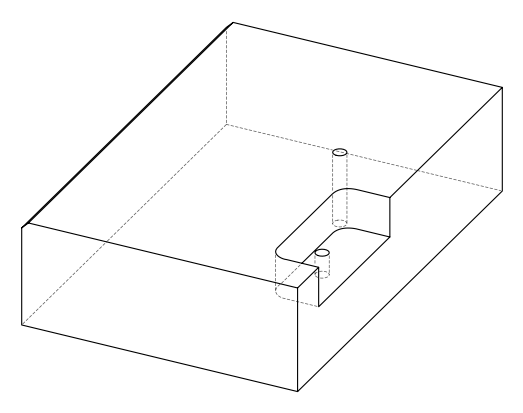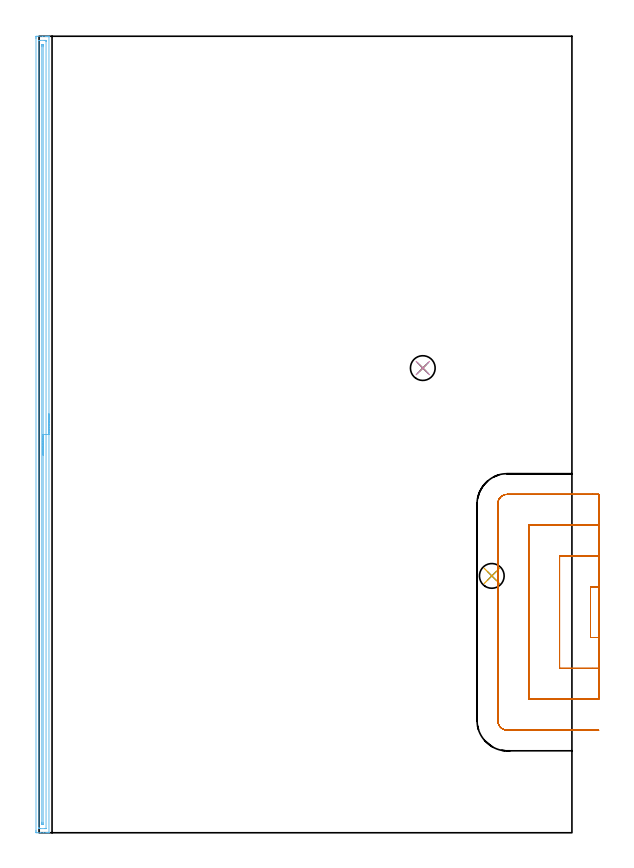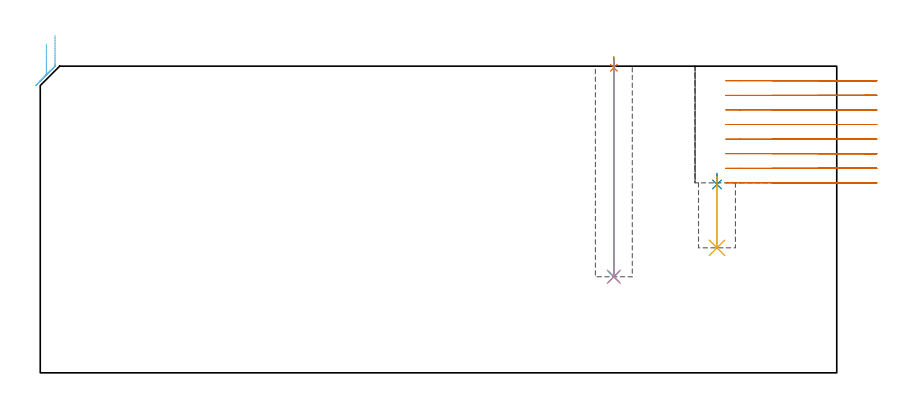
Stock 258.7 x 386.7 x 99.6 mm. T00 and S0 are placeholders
(PLAN: 7 operations, 4 tool changes, 25.1 min)
(1 SPOT_DRILL | STEP1POCKET | NXT0321_9005460120000 | 0.03 min | 1 mm3)
(2 SPOT_DRILL_1 | STEP1POCKET_1 | NXT0321_9005460120000 | 0.04 min | 4175 mm3)
(3 DRILL_BLIND_HOLE_INTO_CENTER | STEP1POCKET | UGT0301_198 | 0.28 min | 3251 mm3)
(4 DRILL_TO_ENLARGE_BLIND_HOLE | STEP1POCKET | UGT0301_373 | 0.28 min | 4460 mm3)
(5 DRILL_BLIND_HOLE_INTO_CENTER_1 | STEP1POCKET_1 | UGT0301_373 | 0.1 min | 2477 mm3)
(6 AREA_MILL | FG_CHAMFER_SURFACE | UGT0205_001 | 9.44 min | 7673 mm3)
(7 MILL_SLOT | SLOT_PARTIAL_RECTANGULAR | UGT0201_094 | Follow Part, ap 5, ae 75% | 14.89 min | 226764 mm3)
(TOOL NXT0321_9005460120000 | NC Spot Drill, 142deg, 12mm, Carbide, Uncoated | D12 PA142 FL30 Z2)
(TOOL UGT0301_198 | Twist Drill 7.9 mm | D7.9 PA118 FL73 Z2)
(TOOL UGT0301_373 | Twist Drill Flat Bottom 12 mm | D12 PA180 FL101 Z2)
(TOOL UGT0205_001 | Chamfer Mill 20 x 3 x 45 deg. | D20 FL50 Z2)
(TOOL UGT0201_094 | End mill 20 mm | D20 FL38 Z4)
(OP 1 SPOT_DRILL)
G17 G21 G94 G90
T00 M6
G54
G17 G0 G90 X186.3 Y225.6 S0 M3
G43 Z109.6 H0
G94 G81 G98 Z99.075 F250. R102.6
G80
M5
M2
(OP 2 SPOT_DRILL_1)
G17 G21 G94 G90
T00 M6
G54
G17 G0 G90 X219.8 Y124.7 S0 M3
G43 Z109.6 H0
G94 G81 G98 Z61.184 F250. R64.7
G80
M5
M2
(OP 3 DRILL_BLIND_HOLE_INTO_CENTER)
G17 G21 G94 G90
T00 M6
G54
G17 G0 G90 X186.3 Y225.6 S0 M3
G43 Z109.6 H0
G94 G81 G98 Z31.2 F250. R101.6
G80
M5
M2
(OP 4 DRILL_TO_ENLARGE_BLIND_HOLE)
G17 G21 G94 G90
T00 M6
G54
G17 G0 G90 X186.3 Y225.6 S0 M3
G43 Z109.6 H0
G94 G73 G98 Z31.2 F250. Q11.4 R101.6
G80
M5
M2
(OP 5 DRILL_BLIND_HOLE_INTO_CENTER_1)
G17 G21 G94 G90
T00 M6
G54
G17 G0 G90 X219.8 Y124.7 S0 M3
G43 Z109.6 H0
G94 G81 G98 Z40.6 F250. R63.7
G80
M5
M2
(OP 6 AREA_MILL)
G17 G21 G94 G90
T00 M6
G54
G17 G0 G90 X4.8 Y203.35 S1061 M3
G43 Z109.6 H0
G94 G1 Y203.312 Z108.728 F250.
Y203.198 Z107.864
Y203.009 Z107.012
Y202.747 Z106.18
Y202.413 Z105.374
Y202.01 Z104.6
Y201.542 Z103.864
Y201.01 Z103.172
Y200.421 Z102.529
Y199.778 Z101.94
Y199.086 Z101.408
Y198.35 Z100.94
Y197.576 Z100.537
Y196.77 Z100.203
Y195.938 Z99.941
Y195.087 Z99.752
Y194.222 Z99.638
Y193.35 Z99.6
Y0.184
X4.797 Y0.01 Z99.588
X4.779 Y0.008 Z99.57
X4.392 Y0. Z99.191
X4.147 Z98.947
X3.419 Z98.214
X2.171 Z96.968
X0.765 Z95.561
X-1.004 Y0.001 Z93.793
X-1.241 Y0.004 Z93.556
X-1.491 Y0.009 Z93.306
X-1.495 Y0.135 Z93.303
X-1.499 Y0.631 Z93.301
X-1.5 Y1.133 Z93.3
Y385.676
X-1.499 Y386.069 Z93.301
X-1.495 Y386.565 Z93.303
X-1.492 Y386.691 Z93.305
X-1.004 Y386.7 Z93.793
X1.65 Z96.445
X3.055 Z97.852
X3.419 Z98.214
X4.147 Z98.947
X4.392 Z99.192
X4.779 Y386.692 Z99.57
X4.797 Y386.69 Z99.588
X4.8 Y386.516 Z99.6
Y193.35
X3.386 Z98.186
X3.385 Y2.097 Z98.185
X3.384 Y2.043 Z98.184
X3.382 Y2.018 Z98.182
X3.38 Y2.012 Z98.18
X3.364 Y2.01 Z98.164
X2.948 Y2.002 Z97.748
X0.765 Y2.001 Z95.565
X0.294 Y2.002 Z95.094
X0.04 Y2.01 Z94.84
X-0.079 Y2.015 Z94.721
X-0.085 Y2.385 Z94.715
Y2.42
X-0.086 Y384.603 Z94.714
X-0.084 Y384.657 Z94.716
X-0.082 Y384.682 Z94.718
X-0.08 Y384.688 Z94.72
X-0.064 Y384.69 Z94.736
X0.352 Y384.699 Z95.152
X2.535 Z97.335
X3.006 Y384.698 Z97.806
X3.26 Y384.69 Z98.06
X3.379 Y384.685 Z98.179
X3.385 Y384.315 Z98.185
Y384.28
X3.386 Y193.35 Z98.186
X1.972 Z96.772
X1.971 Y4.778 Z96.771
X1.969 Y4.208 Z96.769
X1.966 Y4.047 Z96.766
X1.965 Y4.014 Z96.765
X1.924 Y4.009 Z96.724
X1.853 Y4.003 Z96.653
X1.65 Y4.005 Z96.45
X1.444 Y4.01 Z96.244
X1.335 Y4.023 Z96.135
X1.332 Y4.1 Z96.132
X1.33 Y4.208 Z96.13
X1.329 Y4.533 Z96.129
X1.328 Y5.103 Z96.128
X1.329 Y381.922 Z96.129
X1.331 Y382.492 Z96.131
X1.334 Y382.653 Z96.134
X1.335 Y382.686 Z96.135
X1.376 Y382.691 Z96.176
X1.447 Y382.697 Z96.247
X1.65 Y382.695 Z96.45
X1.856 Y382.69 Z96.656
X1.965 Y382.677 Z96.765
X1.968 Y382.6 Z96.768
X1.97 Y382.492 Z96.77
X1.971 Y382.167 Z96.771
X1.972 Y381.597 Z96.772
Y193.35
Y192.478 Z96.81
Y191.614 Z96.923
Y190.762 Z97.112
Y189.93 Z97.375
Y189.124 Z97.708
Y188.35 Z98.111
Y187.614 Z98.58
Y186.922 Z99.111
Y186.279 Z99.7
Y185.69 Z100.344
Y185.159 Z101.036
Y184.69 Z101.772
Y184.287 Z102.545
Y183.953 Z103.351
Y183.691 Z104.183
Y183.502 Z105.035
Y183.388 Z105.9
Y183.35 Z106.772
G0 Z109.6
M5
M2
(OP 7 MILL_SLOT)
G17 G21 G94 G90
T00 M6
G54
G17 G0 G90 X271.7 Y119.3 S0 M3
G43 Z109.6 H0
Z94.862
G94 G1 X268.7 F250.
X267.7 F500.
Y94.8
X268.7
X271.7 F250.
Y134.3
X268.7
X252.7 F500.
Y79.8
X268.7
X271.7 F250.
Y149.3
X268.7
X237.7 F500.
Y64.8
X268.7
X271.7 F250.
Y164.3
X268.7
X227.3 F500.
G3 X222.7 Y159.7 R4.6
G1 Y54.4
G3 X227.3 Y49.8 R4.6
G1 X268.7
X271.7 F250.
G0 Y119.3 Z90.125
G1 X268.7
X267.7 F500.
Y94.8
X268.7
X271.7 F250.
Y134.3
X268.7
X252.7 F500.
Y79.8
X268.7
X271.7 F250.
Y149.3
X268.7
X237.7 F500.
Y64.8
X268.7
X271.7 F250.
Y164.3
X268.7
X227.3 F500.
G3 X222.7 Y159.7 R4.6
G1 Y54.4
G3 X227.3 Y49.8 R4.6
G1 X268.7
X271.7 F250.
G0 Y119.3 Z85.387
G1 X268.7
X267.7 F500.
Y94.8
X268.7
X271.7 F250.
Y134.3
X268.7
X252.7 F500.
Y79.8
X268.7
X271.7 F250.
Y149.3
X268.7
X237.7 F500.
Y64.8
X268.7
X271.7 F250.
Y164.3
X268.7
X227.3 F500.
G3 X222.7 Y159.7 R4.6
G1 Y54.4
G3 X227.3 Y49.8 R4.6
G1 X268.7
X271.7 F250.
G0 Y119.3 Z80.65
G1 X268.7
X267.7 F500.
Y94.8
X268.7
X271.7 F250.
Y134.3
X268.7
X252.7 F500.
Y79.8
X268.7
X271.7 F250.
Y149.3
X268.7
X237.7 F500.
Y64.8
X268.7
X271.7 F250.
Y164.3
X268.7
X227.3 F500.
G3 X222.7 Y159.7 R4.6
G1 Y54.4
G3 X227.3 Y49.8 R4.6
G1 X268.7
X271.7 F250.
G0 Y119.3 Z75.912
G1 X268.7
X267.7 F500.
Y94.8
X268.7
X271.7 F250.
Y134.3
X268.7
X252.7 F500.
Y79.8
X268.7
X271.7 F250.
Y149.3
X268.7
X237.7 F500.
Y64.8
X268.7
X271.7 F250.
Y164.3
X268.7
X227.3 F500.
G3 X222.7 Y159.7 R4.6
G1 Y54.4
G3 X227.3 Y49.8 R4.6
G1 X268.7
X271.7 F250.
G0 Y119.3 Z71.175
G1 X268.7
X267.7 F500.
Y94.8
X268.7
X271.7 F250.
Y134.3
X268.7
X252.7 F500.
Y79.8
X268.7
X271.7 F250.
Y149.3
X268.7
X237.7 F500.
Y64.8
X268.7
X271.7 F250.
Y164.3
X268.7
X227.3 F500.
G3 X222.7 Y159.7 R4.6
G1 Y54.4
G3 X227.3 Y49.8 R4.6
G1 X268.7
X271.7 F250.
G0 Y119.3 Z66.437
G1 X268.7
X267.7 F500.
Y94.8
X268.7
X271.7 F250.
Y134.3
X268.7
X252.7 F500.
Y79.8
X268.7
X271.7 F250.
Y149.3
X268.7
X237.7 F500.
Y64.8
X268.7
X271.7 F250.
Y164.3
X268.7
X227.3 F500.
G3 X222.7 Y159.7 R4.6
G1 Y54.4
G3 X227.3 Y49.8 R4.6
G1 X268.7
X271.7 F250.
G0 Y119.3 Z61.7
G1 X268.7
X267.7 F500.
Y94.8
X268.7
X271.7 F250.
Y134.3
X268.7
X252.7 F500.
Y79.8
X268.7
X271.7 F250.
Y149.3
X268.7
X237.7 F500.
Y64.8
X268.7
X271.7 F250.
Y164.3
X268.7
X227.3 F500.
G3 X222.7 Y159.7 R4.6
G1 Y54.4
G3 X227.3 Y49.8 R4.6
G1 X268.7
X271.7 F250.
G0 Z109.6
M5
M2
